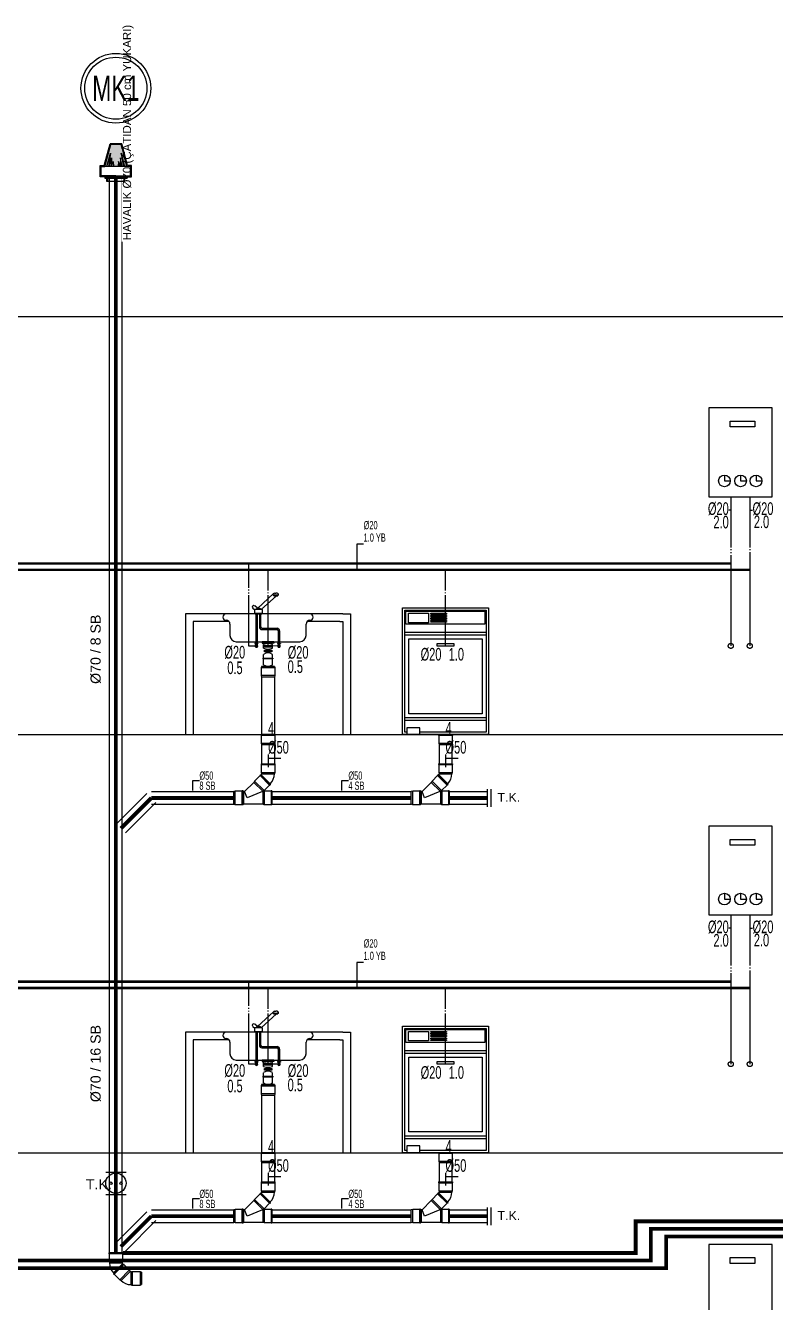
# Model space of a CAD drawing. Header units: centimetres. Extents: x -3952 to 14132, y 6348 to 11752.
# Drawn here: x 11149 to 11740, y 10212 to 11219 of the extents above; entities that cross this region are included whole.
import ezdxf
from ezdxf.enums import TextEntityAlignment as Align

# ---------------------------------------------------------------- set-up
doc = ezdxf.new("R2010")
doc.units = ezdxf.units.CM
for name, pattern in [('BASMA HATTI', [31, 25, -6]), ('PIS', [38, 30, -8]), ('SICAK', [4.6, 4, -0.15, 0.075, -0.15, 0.075, -0.15]), ('SOGUK', [4.375, 4, -0.15, 0.075, -0.15])]:
    doc.linetypes.add(name, pattern=pattern)
for name, color, linetype in [('MTY-PIS-SU-BORUSU', 6, 'PIS'), ('MTY-PISSU-CAP', 211, 'Continuous'), ('MTY-PISSU-KOLONNO', 211, 'Continuous'), ('MTY-PVC', 43, 'Continuous'), ('MTY-SEMA', 8, 'Continuous'), ('MTY-SICAKSU-BORU', 1, 'BASMA HATTI'), ('MTY-SOGUKSU-BORU', 5, 'Continuous'), ('MTY-TEFRIS', 15, 'Continuous'), ('MTY-TEMIZSU-CAP', 101, 'Continuous'), ('MTY-VANA', 1, 'Continuous'), ('MTY-YUK-BIRIMI', 7, 'Continuous')]:
    doc.layers.add(name, color=color, linetype=linetype)
doc.styles.add('ANOTATIVO', font='arial.ttf')
doc.styles.add('CAP', font='wturkce.SHX', dxfattribs={"width": 0.65})
doc.styles.add('MTY_CAP', font='wturkce.SHX', dxfattribs={"width": 0.65, "height": 20})
doc.styles.add('MTYCAPLT', font='arial.ttf', dxfattribs={"width": 0.65, "height": 1})
doc.styles.add('ROTAS', font='arial.ttf')

# ---------------------------------------------------------------- blocks, each defined once
blk = doc.blocks.new('KOMBI1 KOLON')
at = {"layer": 'MTY-SICAKSU-BORU', "linetype": 'SICAK', "ltscale": 10}
for p in [(-15, 187.7), (-15, 135)]:
    blk.add_line(p, (-15, 70), dxfattribs=at)
blk.add_circle((-15, 70), 2, dxfattribs=at)
at = {"layer": 'MTY-SOGUKSU-BORU', "linetype": 'SOGUK', "ltscale": 10}
for p in [(0, 187.7), (0, 130)]:
    blk.add_line(p, (0, 70), dxfattribs=at)
blk.add_circle((0, 70), 2, dxfattribs=at)
at = {"layer": 'MTY-TEFRIS'}
for p, q in [((-20, 204.8), (-20, 200.2)), ((-7.3, 204.8), (-7.3, 200.2)), ((4.9, 204.8), (4.9, 200.2)), ((-20, 200.2), (-15.3, 200.2)), ((-7.3, 200.2), (-2.6, 200.2)), ((4.9, 200.2), (9.5, 200.2))]:
    blk.add_line(p, q, dxfattribs=at)
for points in [[(-32.4, 187.7), (17.6, 187.7), (17.6, 257.7), (-32.4, 257.7)], [(-15.5, 247.3), (3.9, 247.3), (3.9, 242.8), (-15.5, 242.8)]]:
    blk.add_lwpolyline(points, close=True, dxfattribs=at)
for centre in [(-20, 200.2), (-7.3, 200.2), (4.9, 200.2)]:
    blk.add_circle(centre, 4.62, dxfattribs=at)
at = {"layer": 'MTY-TEMIZSU-CAP', "color": 101}
for p, q in [((-15, 177.2), (-16.6, 177.2)), ((0, 177.2), (2.2, 177.2))]:
    blk.add_line(p, q, dxfattribs=at)
at = {"layer": 'MTY-TEMIZSU-CAP', "color": 101, "style": 'CAP', "width": 0.65}
blk.add_attdef('SCCP', text='', height=10, dxfattribs=at).set_placement((-16.6, 178.3), align=Align.MIDDLE_RIGHT)
blk.add_attdef('SOCP', text='', height=10, dxfattribs=at).set_placement((2.2, 178.3), align=Align.MIDDLE_LEFT)
at = {"layer": 'MTY-YUK-BIRIMI', "color": 101, "style": 'CAP', "width": 0.65}
blk.add_attdef('SC', text='', height=10, dxfattribs=at).set_placement((-16.6, 167.7), align=Align.MIDDLE_RIGHT)
blk.add_attdef('SO', text='', height=10, dxfattribs=at).set_placement((3.2, 167.9), align=Align.MIDDLE_LEFT)
blk = doc.blocks.new('EVIYE1 KOLON')
at = {"layer": 'MTY-PVC', "color": 43}
for p, q in [((-5.5, 53.3), (-5.5, 52.7)), ((-5, 53.3), (-5.5, 53.3)), ((-5.3, 52.7), (-5.5, 52.7)), ((5.3, 52.7), (-5.3, 52.7)), ((-5.3, 52.7), (-5.3, 46.5)), ((5, 53.8), (-5, 53.8)), ((-5, 53.8), (-5, 53.3)), ((5, 53.3), (-5, 53.3)), ((5, 53.8), (5, 53.3)), ((5.5, 53.3), (5, 53.3)), ((5.5, 52.7), (5.3, 52.7)), ((5.3, 52.7), (5.3, 46.5)), ((5.5, 53.3), (5.5, 52.7)), ((5.3, 46.5), (-5.3, 46.5)), ((-5.3, 46.5), (-5, 45.3)), ((5, 45.3), (-5, 45.3)), ((-5, 45.3), (-5, 0)), ((5.3, 46.5), (5, 45.3)), ((5, 45.3), (5, 0))]:
    blk.add_line(p, q, dxfattribs=at)
at = {"layer": 'MTY-SICAKSU-BORU', "linetype": 'SICAK', "ltscale": 10}
for p, q in [((-15, 69.9), (-15, 135)), ((-9.1, 69.9), (-15, 69.9))]:
    blk.add_line(p, q, dxfattribs=at)
at = {"layer": 'MTY-SOGUKSU-BORU', "linetype": 'SOGUK', "ltscale": 10}
for p, q in [((0, 70), (0, 130)), ((9.1, 69.9), (0, 70))]:
    blk.add_line(p, q, dxfattribs=at)
at = {"layer": 'MTY-TEFRIS', "color": 4}
for p, q in [((4.3, 111.2), (-8.4, 99.6)), ((5.3, 111.7), (6.2, 111.7)), ((7.2, 111.7), (6.2, 111.7)), ((-11.9, 101.4), (-12.1, 101.2)), ((-8.4, 99.7), (-10.5, 101.5)), ((6.6, 109.6), (-5.4, 98.7)), ((4.2, 110), (4.3, 110.8)), ((4.2, 110), (6.2, 110)), ((4.6, 110), (4.6, 109.6)), ((7.8, 110), (4.6, 110)), ((4.6, 109.6), (7.8, 109.6)), ((8.2, 110), (6.2, 110)), ((7.8, 109.6), (7.8, 110)), ((8.2, 110), (8.2, 110.8)), ((33.1, 95.2), (-33.1, 95.2)), ((-12, 99.8), (-10.5, 98.5)), ((-4.4, 98.7), (-10.5, 98.7)), ((-10.5, 95.8), (-10.5, 98.7)), ((-10.5, 95.8), (-4.4, 95.8)), ((-10, 95.8), (-10, 95.4)), ((-10, 95.4), (-4.8, 95.4)), ((-9.6, 95.4), (-9.6, 72)), ((-9.3, 98.8), (-9.4, 98.7)), ((-8.6, 95.4), (-8.6, 72)), ((-8.4, 99.6), (-7.4, 99.6)), ((-6.5, 99.6), (-7.4, 99.6)), ((-6.8, 95.4), (-6.8, 84.9)), ((-5.8, 95.4), (-5.8, 84.9)), ((-4.8, 95.4), (-4.8, 95.8)), ((-4.4, 95.8), (-4.4, 98.7)), ((-33.1, 90.2), (-33, 90.2)), ((-30, 87.2), (-30, 78.2)), ((-4.8, 83.9), (7.1, 83.9)), ((-4.8, 82.9), (7.1, 82.9)), ((8.1, 81.9), (8.1, 72)), ((9.1, 81.9), (9.1, 72)), ((30, 78.2), (30, 87.2)), ((33.1, 90.2), (33, 90.2)), ((-25, 73.2), (25, 73.2)), ((-10.4, 72), (-10.4, 71.6)), ((-9.1, 72), (-10.4, 72)), ((-10.4, 71.6), (-9.1, 71.6)), ((-9.6, 71.6), (-9.6, 69.9)), ((-9.1, 72), (-7.9, 72)), ((-7.9, 71.6), (-9.1, 71.6)), ((-8.6, 71.6), (-8.6, 69.9)), ((-7.9, 72), (-7.9, 71.6)), ((4.5, 73.2), (-4.5, 73.2)), ((-4.5, 73.2), (-4.5, 72.1)), ((-4.5, 72.1), (0, 72.1)), ((-3.5, 68.2), (-3.5, 71.2)), ((-1, 72.1), (-1, 71.8)), ((4.5, 72.1), (0, 72.1)), ((1, 72.1), (1, 71.8)), ((3.5, 68.2), (3.5, 71.2)), ((4.5, 73.2), (4.5, 72.1)), ((7.4, 72), (7.4, 71.6)), ((8.6, 72), (7.4, 72)), ((7.4, 71.6), (8.6, 71.6)), ((8.1, 71.6), (8.1, 69.9)), ((8.6, 72), (9.9, 72)), ((9.9, 71.6), (8.6, 71.6)), ((9.1, 71.6), (9.1, 69.9)), ((9.9, 72), (9.9, 71.6)), ((-9.6, 69.9), (-8.6, 69.9)), ((3.5, 70.1), (-3.5, 70.1)), ((3.5, 69.1), (-3.5, 69.1)), ((-3.5, 60.4), (-3.5, 63.2)), ((-2.7, 65.3), (-2.7, 66.5)), ((-2.7, 66.5), (2.9, 66.5)), ((2.9, 65.9), (-2.7, 65.9)), ((2.9, 65.3), (-2.7, 65.3)), ((-1, 67.6), (-1, 66.5)), ((-1, 65.3), (-1, 64.5)), ((1, 67.6), (1, 66.5)), ((1, 65.3), (1, 64.5)), ((2.9, 66.5), (2.9, 65.3)), ((3.5, 60.4), (3.5, 63.2)), ((9.1, 69.9), (8.1, 69.9)), ((-3.9, 59.8), (-3.9, 60.4)), ((-3.9, 60.4), (3.8, 60.4)), ((3.8, 59.8), (-3.9, 59.8)), ((-3.5, 55.1), (-3.5, 59.8)), ((3.5, 55.1), (3.5, 59.8)), ((3.8, 60.4), (3.8, 59.8))]:
    blk.add_line(p, q, dxfattribs=at)
at = {"layer": 'MTY-TEFRIS', "color": 2}
for p, q in [((-65, 95.2), (-65, 0)), ((59.1, 95.2), (-65, 95.2)), ((59.1, 95.2), (65, 95.2)), ((65, 95.2), (65, 0)), ((-59, 89.2), (-59, 0)), ((-30.8, 89.2), (-59, 89.2)), ((56.7, 89.2), (30.8, 89.2)), ((56.7, 89.2), (59, 89.2)), ((59, 89.2), (59, 0))]:
    blk.add_line(p, q, dxfattribs=at)
at = {"layer": 'MTY-TEFRIS', "color": 4}
for centre, radius, start, end in [((5.3, 110.7), 1, 90, 174.0701), ((7.2, 110.7), 1, 5.9299, 90), ((-11.4, 100.6), 1, 139.5737, 229.5737), ((-11.2, 100.8), 1, 49.5737, 139.5737), ((-33.1, 92.7), 2.5, 90, 270), ((-8.4, 98.6), 1, 90, 174.0701), ((-6.5, 98.6), 1, 5.9299, 90), ((33.1, 92.7), 2.5, 270, 90), ((-33, 87.2), 3, 0, 90), ((-4.8, 84.9), 2, 180, 270), ((-4.8, 84.9), 1, 180, 270), ((7.1, 81.9), 2, 0, 90), ((7.1, 81.9), 1, 0, 90), ((33, 87.2), 3, 90, 180), ((-25, 78.2), 5, 180, 270), ((-9.1, 69.9), 1, 119.8858, 60.1142), ((0, 62.3), 9.53, 68.5327, 111.4673), ((8.6, 69.9), 1, 119.8858, 60.1142), ((25, 78.2), 5, 270, 0), ((-9.1, 70), 0.506, 189.0453, 350.9547), ((0, 77), 9.53, 248.5327, 291.4673), ((0, 59.2), 5.35, 49.3706, 130.6294), ((8.6, 70), 0.506, 189.0453, 350.9547), ((0, 59.2), 5.35, 229.3706, 310.6294)]:
    blk.add_arc(centre, radius, start, end, dxfattribs=at)
at = {"layer": 'MTY-PISSU-CAP', "lineweight": -3, "ltscale": 100, "style": 'CAP', "width": 0.65}
blk.add_attdef('PSCP', text='', height=10, dxfattribs=at).set_placement((0, -10), align=Align.MIDDLE_LEFT)
at = {"layer": 'MTY-TEMIZSU-CAP', "color": 101, "style": 'CAP', "width": 0.65}
blk.add_attdef('SCCP', text='', height=10, dxfattribs=at).set_placement((-18, 65), align=Align.MIDDLE_RIGHT)
blk.add_attdef('SOCP', text='', height=10, dxfattribs=at).set_placement((15.5, 64.9), align=Align.MIDDLE_LEFT)
at = {"layer": 'MTY-YUK-BIRIMI', "color": 101, "style": 'CAP', "width": 0.65}
blk.add_attdef('SC', text='', height=10, dxfattribs=at).set_placement((-20, 52.7), align=Align.MIDDLE_RIGHT)
blk.add_attdef('SO', text='', height=10, dxfattribs=at).set_placement((15.5, 53.6), align=Align.MIDDLE_LEFT)
at = {"layer": 'MTY-YUK-BIRIMI', "color": 211, "lineweight": -3, "ltscale": 100, "style": 'CAP', "width": 0.65}
blk.add_attdef('PS', text='', height=10, dxfattribs=at).set_placement((0, 5), align=Align.MIDDLE_LEFT)
blk = doc.blocks.new('PVC CATAL SAG')
at = {"layer": 'MTY-PISSU-CAP', "lineweight": -3, "ltscale": 100}
for p, q in [((0, -15.8), (0, -25.8)), ((10, -18.9), (0, -18.9))]:
    blk.add_line(p, q, dxfattribs=at)
at = {"layer": 'MTY-PVC', "color": 43}
for p, q in [((-5.5, 0), (-5.5, -0.6)), ((5.5, 0), (-5.5, 0)), ((-5.3, -0.6), (-5.5, -0.6)), ((5.3, -0.6), (-5.3, -0.6)), ((-5.3, -0.6), (-5.3, -6.9)), ((5.3, -6.9), (-5.3, -6.9)), ((-5.3, -6.9), (-5, -8)), ((5, -8), (-5, -8)), ((-5, -8), (-5, -22.9)), ((5.3, -6.9), (5, -8)), ((5, -8), (5, -22.9)), ((5.5, -0.6), (5.3, -0.6)), ((5.3, -0.6), (5.3, -6.9)), ((5.5, 0), (5.5, -0.6)), ((-5.5, -23), (-5.5, -23.6)), ((-5.5, -23), (-5, -23)), ((-5.5, -23.6), (-5.3, -23.6)), ((-5.3, -23.6), (5.3, -23.6)), ((-5.3, -23.6), (-5.3, -29.9)), ((-5.3, -29.9), (5.3, -29.9)), ((-5.3, -29.9), (-5, -31)), ((-5, -23), (5, -23)), ((5, -23), (5.5, -23)), ((5.3, -29.9), (5, -31)), ((5.3, -23.6), (5.5, -23.6)), ((5.3, -23.6), (5.3, -29.9)), ((5.5, -23), (5.5, -23.6)), ((-11.2, -37.7), (-18.5, -45)), ((-10.6, -36.7), (-11.2, -37.7)), ((-11.2, -37.7), (-4.1, -44.7)), ((-6.2, -32.3), (-10.6, -36.7)), ((-10.6, -36.7), (-3.1, -44.2)), ((-5.9, -31.7), (-6.3, -32.1)), ((-5.9, -31.7), (-6.3, -32.1)), ((-6.3, -32.1), (-6.2, -32.3)), ((-6.3, -32.1), (-6.2, -32.3)), ((-6.2, -32.3), (1.3, -39.8)), ((-5.9, -31.7), (-5.6, -32)), ((-5.9, -31.7), (-5.6, -32)), ((-5.3, -31.7), (-5.6, -32)), ((-5.6, -32), (1.5, -39.1)), ((-5.3, -31.7), (1.8, -38.8)), ((-5, -31), (5, -31)), ((1.3, -39.8), (-3.1, -44.2)), ((1.3, -39.8), (1.5, -39.9)), ((1.3, -39.8), (1.5, -39.9)), ((1.8, -38.8), (1.5, -39.1)), ((1.5, -39.1), (1.9, -39.5)), ((1.5, -39.1), (1.9, -39.5)), ((1.9, -39.5), (1.5, -39.9)), ((1.9, -39.5), (1.5, -39.9)), ((-25.9, -44.7), (-27, -45)), ((-27, -55), (-27, -45)), ((-25.9, -55.3), (-25.9, -44.7)), ((-20.3, -44.7), (-25.9, -44.7)), ((-19.7, -44.5), (-20.3, -44.5)), ((-20.3, -44.7), (-20.3, -44.5)), ((-20.3, -55.3), (-20.3, -44.7)), ((-19.7, -45), (-19.7, -44.5)), ((-19.7, -55), (-19.7, -45)), ((-19.3, -45), (-19.7, -45)), ((-18.5, -45), (-19.3, -45)), ((-19.3, -45), (-19.3, -55)), ((-19.3, -45), (-19.3, -55)), ((-19.3, -55), (-19.3, -45)), ((-19.3, -45), (-19.3, -55)), ((-16.5, -50), (-18.5, -45)), ((-4.4, -45), (-16.5, -50)), ((-4.1, -44.7), (-4.4, -45)), ((-4, -45), (-4.4, -45)), ((-3.1, -44.2), (-4.1, -44.7)), ((-2.9, -44.7), (-4, -45)), ((-4, -45), (-4, -55)), ((2.4, -44.7), (-2.9, -44.7)), ((-2.9, -44.7), (-2.9, -55.3)), ((3, -44.5), (2.4, -44.5)), ((2.4, -44.5), (2.4, -44.7)), ((2.4, -44.7), (2.4, -55.3)), ((3, -44.5), (3, -45)), ((3, -45), (3, -55)), ((-25.9, -55.3), (-27, -55)), ((-20.3, -55.3), (-25.9, -55.3)), ((-20.3, -55.5), (-20.3, -55.3)), ((-19.7, -55.5), (-20.3, -55.5)), ((-19.7, -55.5), (-19.7, -55)), ((-19.3, -55), (-19.7, -55)), ((-4, -55), (-19.3, -55)), ((-2.9, -55.3), (-4, -55)), ((2.4, -55.3), (-2.9, -55.3)), ((2.4, -55.3), (2.4, -55.5)), ((3, -55.5), (2.4, -55.5)), ((3, -55), (3, -55.5))]:
    blk.add_line(p, q, dxfattribs=at)
for radius in [1, 11]:
    blk.add_arc((-6, -31), radius, 315, 0, dxfattribs=at)
blk = doc.blocks.new('BULASIK MAKINASI1 KOLON')
at = {"layer": 'MTY-SOGUKSU-BORU', "linetype": 'SOGUK', "ltscale": 10}
blk.add_line((0, 70), (0, 130), dxfattribs=at)
at = {"layer": 'MTY-TEFRIS', "color": 4}
for p, q in [((-32, 80.7), (32, 80.7)), ((-32, 78.6), (32, 78.6)), ((-32, 13.5), (32, 13.5)), ((-32, 11.4), (32, 11.4))]:
    blk.add_line(p, q, dxfattribs=at)
for points in [[(-33.8, 100), (33.8, 100), (33.8, 0), (-33.8, 0)], [(-20.3, 5.4), (-30.5, 5.4), (-30.5, 0), (-20.3, 0)]]:
    blk.add_lwpolyline(points, close=True, dxfattribs=at)
blk.add_lwpolyline([(-30.5, 1.8), (-32, 1.8), (-32, 98.2), (32, 98.2), (32, 1.8), (-20.3, 1.8)], dxfattribs=at)
at = {"layer": 'MTY-TEFRIS', "color": 2}
for points in [[(-31.2, 97.3), (31, 97.3), (31, 87.1), (-31.2, 87.1)], [(-29.3, 95.7), (-13.4, 95.7), (-13.4, 88.3), (-29.3, 88.3)], [(-11.6, 95.7), (0.9, 95.7), (0.9, 95.3), (-11.6, 95.3)], [(-11.6, 94.4), (0.9, 94.4), (0.9, 94), (-11.6, 94)], [(-11.6, 93.1), (0.9, 93.1), (0.9, 92.7), (-11.6, 92.7)], [(-11.6, 91.8), (0.9, 91.8), (0.9, 91.4), (-11.6, 91.4)], [(-11.6, 90.5), (0.9, 90.5), (0.9, 90), (-11.6, 90)], [(-11.6, 89.2), (0.9, 89.2), (0.9, 88.7), (-11.6, 88.7)], [(-29, 75.6), (29, 75.6), (29, 16.5), (-29, 16.5)], [(-6.5, 72), (6.5, 72), (6.5, 69.9), (-6.5, 69.9)]]:
    blk.add_lwpolyline(points, close=True, dxfattribs=at)
at = {"layer": 'MTY-PISSU-CAP', "lineweight": -3, "ltscale": 100, "style": 'CAP', "width": 0.65}
blk.add_attdef('PSCP', text='', height=10, dxfattribs=at).set_placement((0, -10), align=Align.MIDDLE_LEFT)
at = {"layer": 'MTY-TEMIZSU-CAP', "color": 101, "style": 'CAP', "width": 0.65}
blk.add_attdef('SOCP', text='', height=10, dxfattribs=at).set_placement((-3.2, 63.4), align=Align.MIDDLE_RIGHT)
at = {"layer": 'MTY-YUK-BIRIMI', "color": 101, "style": 'CAP', "width": 0.65}
blk.add_attdef('SO', text='', height=10, dxfattribs=at).set_placement((2.5, 63.4), align=Align.MIDDLE_LEFT)
at = {"layer": 'MTY-YUK-BIRIMI', "color": 211, "lineweight": -3, "ltscale": 100, "style": 'CAP', "width": 0.65}
blk.add_attdef('PS', text='', height=10, dxfattribs=at).set_placement((0, 5), align=Align.MIDDLE_LEFT)
blk = doc.blocks.new('MTY-PIS SU CAP SB')
at = {"layer": 'MTY-PISSU-CAP'}
for p, q in [((0.83, 1.17), (0, 1.17)), ((0, 1.17), (0, 0))]:
    blk.add_line(p, q, dxfattribs=at)
at = {"layer": 'MTY-PISSU-CAP', "style": 'MTY_CAP', "width": 0.65}
blk.add_attdef('PSCP_001', (0.83, 1.29), '', height=1, dxfattribs=at)
at = {"layer": 'MTY-YUK-BIRIMI', "color": 211, "style": 'MTY_CAP', "width": 0.65}
blk.add_attdef('PS_001', (0.83, 0.07), '', height=1, dxfattribs=at)
blk = doc.blocks.new('MTY-TEMIZ SU CAP MB')
at = {"layer": 'MTY-TEMIZSU-CAP'}
for p, q in [((0.83, 3.1), (0, 3.1)), ((0, 3.1), (0, 0))]:
    blk.add_line(p, q, dxfattribs=at)
at = {"layer": 'MTY-TEMIZSU-CAP', "style": 'MTY_CAP', "width": 0.65}
for tag, p in [('SOCP_001', (0.83, 4.92)), ('SCCP_001', (0.83, 1.92))]:
    blk.add_attdef(tag, p, '', height=1, dxfattribs=at)
at = {"layer": 'MTY-YUK-BIRIMI', "color": 101, "style": 'MTY_CAP', "width": 0.65}
for tag, p in [('SO_001', (0.83, 3.42)), ('SC_001', (0.83, 0.42))]:
    blk.add_attdef(tag, p, '', height=1, dxfattribs=at)
blk = doc.blocks.new('MTY-KOLON HAVALIK SAPKASI')
at = {"layer": 'MTY-PVC'}
h = blk.add_hatch(color=43, dxfattribs=at)
h.paths.add_polyline_path([(0, 15.94), (-2.56, 15.94), (-5.44, 5.17), (-4.4, 5.17), (-2.66, 11.76), (-3.57, 5.17), (-2.96, 5.17), (-2.21, 9.35), (-2.13, 5.2), (-1.3, 7.69), (-1.15, 5.17), (0, 5.17)])
h.paths.add_polyline_path([(2.56, 15.94), (0, 15.94), (0, 5.17), (1.15, 5.17), (1.3, 7.69), (2.13, 5.2), (2.21, 9.35), (2.96, 5.17), (3.57, 5.17), (2.66, 11.76), (4.4, 5.17), (5.44, 5.17)])
at = {"layer": 'MTY-PVC', "color": 43}
for p, q in [((-5.76, 5.64), (-2.88, 16.41)), ((-5.44, 5.17), (-2.56, 15.94)), ((2.88, 16.41), (-2.88, 16.41)), ((2.56, 15.94), (-2.56, 15.94)), ((5.44, 5.17), (2.56, 15.94)), ((5.76, 5.64), (2.88, 16.41)), ((-4.4, 5.17), (-2.66, 11.76)), ((-2.66, 11.76), (-3.57, 5.17)), ((-2.96, 5.17), (-2.21, 9.35)), ((-2.21, 9.35), (-2.13, 5.17)), ((-2.14, 5.17), (-1.3, 7.69)), ((-1.3, 7.69), (-1.15, 5.17)), ((1.3, 7.69), (1.15, 5.17)), ((2.14, 5.17), (1.3, 7.69)), ((2.21, 9.35), (2.13, 5.17)), ((2.96, 5.17), (2.21, 9.35)), ((4.4, 5.17), (2.66, 11.76)), ((2.66, 11.76), (3.57, 5.17)), ((-7.69, 5.64), (-5.76, 5.64)), ((-7.69, 0), (-7.69, 5.64)), ((-5.44, 0), (-7.69, 0)), ((-7.22, 0.47), (-7.22, 5.17)), ((-7.22, 5.17), (-5.44, 5.17)), ((0, 0.47), (-7.22, 0.47)), ((-5.5, 0), (-5.5, -0.6)), ((-5.5, 0), (-5, 0)), ((5.44, 5.17), (-5.44, 5.17)), ((5.44, 0), (-5.44, 0)), ((-5, 0), (5, 0)), ((-4.5, -2.26), (-4.5, 0)), ((-4.03, -2.26), (-4.03, 0)), ((0, 0.47), (7.22, 0.47)), ((4.03, -2.26), (4.03, 0)), ((4.5, -2.26), (4.5, 0)), ((5, 0), (5.5, 0)), ((7.22, 5.17), (5.44, 5.17)), ((5.44, 0), (7.69, 0)), ((5.5, 0), (5.5, -0.6)), ((7.69, 5.64), (5.76, 5.64)), ((7.22, 0.47), (7.22, 5.17)), ((7.69, 0), (7.69, 5.64)), ((-5.5, -0.6), (-5.3, -0.6)), ((-5.3, -0.6), (5.3, -0.6)), ((4.5, -2.26), (-4.5, -2.26)), ((5.3, -0.6), (5.5, -0.6))]:
    blk.add_line(p, q, dxfattribs=at)
blk = doc.blocks.new('MTY-PIS SU KOLON NO')
at = {"layer": 'MTY-PISSU-KOLONNO', "linetype": 'Continuous', "ltscale": 100}
blk.add_circle((0, 0), 27.5, dxfattribs=at)
at = {"layer": 'MTY-PISSU-KOLONNO', "color": 7, "linetype": 'Continuous', "ltscale": 100}
blk.add_circle((0, 0), 24.5, dxfattribs=at)
at = {"style": 'ANOTATIVO', "width": 0.65}
blk.add_attdef('K', text='', height=20, dxfattribs=at).set_placement((0, 0), align=Align.MIDDLE_CENTER)
blk = doc.blocks.new('MTY-TEMIZLEME KAPAGI KOLON')
at = {"layer": 'MTY-VANA', "color": 1, "ltscale": 75}
for p, q in [((-10, 11), (10, 11)), ((-10, -11), (10, -11))]:
    blk.add_line(p, q, dxfattribs=at)
for centre, radius in [((0, 0), 10), ((-5, 0), 1.25), ((5, 0), 1.25)]:
    blk.add_circle(centre, radius, dxfattribs=at)
at = {"layer": 'MTY-VANA', "color": 1, "ltscale": 75, "style": 'MTYCAPLT'}
blk.add_attdef('TK', (-29.6, -6), '', height=10, dxfattribs=at)
blk = doc.blocks.new('PVC DIRSEK')
at = {"layer": 'MTY-PVC', "color": 43}
for p, q in [((-5.5, 0), (-5.5, -0.6)), ((5.5, 0), (-5.5, 0)), ((5.5, -0.6), (-5.5, -0.6)), ((-5.3, -0.6), (-5.3, -6.9)), ((5.3, -6.9), (-5.3, -6.9)), ((-5.3, -6.9), (-5, -8)), ((5, -8), (-5, -8)), ((5.3, -8.7), (-1.8, -15.8)), ((5.6, -9), (-1.6, -16.1)), ((6.3, -9.1), (-1.3, -16.7)), ((6.2, -9.2), (-1.3, -16.7)), ((5.3, -6.9), (5, -8)), ((5.3, -0.6), (5.3, -6.9)), ((5.3, -8.7), (5.6, -9)), ((5.5, 0), (5.5, -0.6)), ((5.9, -8.7), (5.5, -9)), ((5.9, -8.7), (5.6, -9)), ((5.9, -8.7), (6.3, -9.1)), ((5.9, -8.7), (6.3, -9.1)), ((6.3, -9.1), (6.2, -9.2)), ((6.2, -9.2), (10.6, -13.7)), ((-1.5, -16.1), (-1.9, -16.5)), ((-1.6, -16.1), (-1.9, -16.5)), ((-1.9, -16.5), (-1.5, -16.9)), ((-1.9, -16.5), (-1.5, -16.9)), ((-1.8, -15.8), (-1.5, -16.1)), ((-1.3, -16.7), (-1.5, -16.9)), ((-1.3, -16.7), (-1.5, -16.9)), ((-1.3, -16.7), (3.1, -21.2)), ((10.6, -13.7), (3.1, -21.2)), ((11.2, -14.7), (4.1, -21.7)), ((10.6, -13.7), (11.2, -14.7)), ((11.9, -15), (11.9, -25)), ((11.9, -15), (12.3, -15)), ((12.3, -14.5), (12.3, -15)), ((12.3, -14.5), (12.9, -14.5)), ((12.3, -15), (12.3, -25)), ((12.9, -14.5), (12.9, -14.7)), ((12.9, -14.7), (12.9, -25.3)), ((12.9, -14.7), (19.1, -14.7)), ((19.1, -14.7), (20.3, -15.1)), ((19.1, -14.7), (19.1, -25.3)), ((20.3, -15.1), (20.3, -25)), ((3.1, -21.2), (4.1, -21.7)), ((11.9, -25), (12.3, -25)), ((12.3, -25), (12.3, -25.5)), ((12.3, -25.5), (12.9, -25.5)), ((12.9, -25.3), (19.1, -25.3)), ((12.9, -25.3), (12.9, -25.5)), ((19.1, -25.3), (20.3, -25))]:
    blk.add_line(p, q, dxfattribs=at)
for centre, radius, start, end in [((6, -8), 11, 180, 225), ((6, -8), 1, 180, 225), ((11.9, -14), 1, 225, 270), ((11.9, -14), 11, 225, 270)]:
    blk.add_arc(centre, radius, start, end, dxfattribs=at)

msp = doc.modelspace()

# ---------------------------------------------------------------- linework, layer by layer
at = {"layer": 'MTY-PIS-SU-BORUSU', "const_width": 3}
for points in [[(11220, 10251), (11220, 11100)], [(11248, 10610), (11224, 10586)], [(11248, 10610), (11313, 10610)], [(11343, 10610), (11453, 10610)], [(11483, 10610), (11513, 10610)], [(11248, 10280), (11224, 10256)], [(11225.5, 10251), (11630, 10251), (11630, 10276), (11976, 10276)], [(11248, 10280), (11313, 10280)], [(11343, 10280), (11453, 10280)], [(11483, 10280), (11513, 10280)], [(10605.5, 10245), (11642, 10245), (11642, 10270), (11976, 10270)], [(9785.5, 10239), (11654, 10239), (11654, 10264), (11976, 10264)]]:
    msp.add_lwpolyline(points, dxfattribs=at)
at = {"layer": 'MTY-PVC'}
for p, q in [((11215, 10251), (11215, 11100)), ((11225, 10251), (11225, 11100)), ((11244.5, 10613.5), (11220.5, 10589.5)), ((11248, 10615), (11313, 10615)), ((11343, 10615), (11453, 10615)), ((11483, 10615), (11513, 10615)), ((11513, 10603), (11513, 10617)), ((11516, 10603), (11516, 10617)), ((11251.5, 10606.5), (11227.5, 10582.5)), ((11248, 10605), (11313, 10605)), ((11343, 10605), (11453, 10605)), ((11483, 10605), (11513, 10605)), ((11513, 10273), (11513, 10287)), ((11516, 10273), (11516, 10287)), ((11244.5, 10283.5), (11220.5, 10259.5)), ((11248, 10285), (11313, 10285)), ((11343, 10285), (11453, 10285)), ((11483, 10285), (11513, 10285)), ((11251.5, 10276.5), (11227.5, 10252.5)), ((11248, 10275), (11313, 10275)), ((11343, 10275), (11453, 10275)), ((11483, 10275), (11513, 10275))]:
    msp.add_line(p, q, dxfattribs=at)
at = {"layer": 'MTY-SEMA'}
for points in [[(9140, 10990), (12440, 10990)], [(9140, 10660), (12440, 10660)], [(9140, 10330), (12440, 10330)]]:
    msp.add_lwpolyline(points, dxfattribs=at)
at = {"layer": 'MTY-SICAKSU-BORU', "const_width": 2}
for points in [[(11705, 10795), (9885, 10795)], [(11705, 10465), (9885, 10465)]]:
    msp.add_lwpolyline(points, dxfattribs=at)
at = {"layer": 'MTY-SOGUKSU-BORU', "const_width": 2}
for points in [[(9740, 10790), (11720, 10790)], [(9740, 10460), (11720, 10460)]]:
    msp.add_lwpolyline(points, dxfattribs=at)

# ---------------------------------------------------------------- block references
at = {"layer": 'MTY-TEFRIS'}
for name, p, values in [('KOMBI1 KOLON', (11720, 10660), {'SO': '2.0', 'SOCP': 'Ø20', 'SC': '2.0', 'SCCP': 'Ø20'}), ('EVIYE1 KOLON', (11340, 10660), {'SO': '0.5', 'SOCP': 'Ø20', 'SC': '0.5', 'SCCP': 'Ø20', 'PSCP': 'Ø50', 'PS': '4'}), ('BULASIK MAKINASI1 KOLON', (11480, 10660), {'SO': '1.0', 'SOCP': 'Ø20', 'PSCP': 'Ø50', 'PS': '4'}), ('KOMBI1 KOLON', (11720, 10330), {'SO': '2.0', 'SOCP': 'Ø20', 'SC': '2.0', 'SCCP': 'Ø20'}), ('EVIYE1 KOLON', (11340, 10330), {'SO': '0.5', 'SOCP': 'Ø20', 'SC': '0.5', 'SCCP': 'Ø20', 'PSCP': 'Ø50', 'PS': '4'}), ('BULASIK MAKINASI1 KOLON', (11480, 10330), {'SO': '1.0', 'SOCP': 'Ø20', 'PSCP': 'Ø50', 'PS': '4'}), ('KOMBI1 KOLON', (11720, 10000), {'SO': '2.0', 'SOCP': 'Ø20', 'SC': '2.0', 'SCCP': 'Ø20'})]:
    msp.add_blockref(name, p, dxfattribs=at).add_auto_attribs(values)
ref = msp.add_blockref('MTY-TEMIZ SU CAP MB', (11410, 10790), dxfattribs=dict(at, xscale=6.5, yscale=6.5))
ref.add_attrib('SO_001', '1.0 YB', (11415.4, 10812.2), dxfattribs={"layer": 'MTY-YUK-BIRIMI', "color": 101, "height": 6.5, "style": 'MTY_CAP', "width": 0.65})
ref.add_attrib('SOCP_001', 'Ø20', (11415.4, 10822), dxfattribs={"layer": 'MTY-TEMIZSU-CAP', "height": 6.5, "style": 'MTY_CAP', "width": 0.65})
for name, p in [('PVC CATAL SAG', (11340, 10660)), ('PVC CATAL SAG', (11480, 10660)), ('PVC CATAL SAG', (11340, 10330)), ('PVC CATAL SAG', (11480, 10330)), ('PVC DIRSEK', (11220, 10251))]:
    msp.add_blockref(name, p, dxfattribs=at)
for name, p, xscale, yscale, values in [('MTY-PIS SU CAP SB', (11280.5, 10616), 6.5, 6.5, {'PSCP_001': 'Ø50', 'PS_001': '8 SB'}), ('MTY-PIS SU CAP SB', (11398, 10616), 6.5, 6.5, {'PSCP_001': 'Ø50', 'PS_001': '4 SB'}), ('MTY-TEMIZLEME KAPAGI KOLON', (11220, 10306), 0.8, 0.8, {'TK': 'T.K.'}), ('MTY-PIS SU CAP SB', (11280.5, 10286), 6.5, 6.5, {'PSCP_001': 'Ø50', 'PS_001': '8 SB'}), ('MTY-PIS SU CAP SB', (11398, 10286), 6.5, 6.5, {'PSCP_001': 'Ø50', 'PS_001': '4 SB'})]:
    msp.add_blockref(name, p, dxfattribs=dict(at, xscale=xscale, yscale=yscale)).add_auto_attribs(values)
ref = msp.add_blockref('MTY-TEMIZ SU CAP MB', (11410, 10460), dxfattribs=dict(at, xscale=6.5, yscale=6.5))
ref.add_attrib('SO_001', '1.0 YB', (11415.4, 10482.2), dxfattribs={"layer": 'MTY-YUK-BIRIMI', "color": 101, "height": 6.5, "style": 'MTY_CAP', "width": 0.65})
ref.add_attrib('SOCP_001', 'Ø20', (11415.4, 10492), dxfattribs={"layer": 'MTY-TEMIZSU-CAP', "height": 6.5, "style": 'MTY_CAP', "width": 0.65})

# ---------------------------------------------------------------- texts
at = {"layer": 'MTY-PISSU-CAP', "style": 'ROTAS'}
for s, p in [('Ø70 / 8 SB', (11208, 10700)), ('Ø70 / 16 SB', (11208, 10370))]:
    msp.add_text(s, height=8, rotation=90, dxfattribs=at).set_placement(p)
for p in [(11521, 10607), (11521, 10277)]:
    msp.add_text('T.K.', height=7, dxfattribs=at).set_placement(p)

# ---------------------------------------------------------------- next in the draw order: wipeouts: each hides what was drawn before it
msp.add_wipeout([(11233, 11188), (11233, 11049), (11224.5, 11049), (11224.5, 11188)])

# ---------------------------------------------------------------- next in the draw order: block references
at = {"layer": 'MTY-PISSU-KOLONNO'}
ref = msp.add_blockref('MTY-PIS SU KOLON NO', (11220, 11170), dxfattribs=at)
ref.add_attrib('K', 'MK1', dxfattribs={"height": 20, "style": 'ANOTATIVO', "width": 0.65}).set_placement((11220, 11170), align=Align.MIDDLE_CENTER)
at = {"layer": 'MTY-TEFRIS', "xscale": 1.6, "yscale": 1.6}
msp.add_blockref('MTY-KOLON HAVALIK SAPKASI', (11220, 11100), dxfattribs=at)

# ---------------------------------------------------------------- next in the draw order: texts
at = {"layer": 'MTY-PISSU-CAP', "style": 'ROTAS'}
msp.add_text('HAVALIK Ø70 (ÇATIDAN 50 cm YUKARI)', height=6.5, rotation=90, dxfattribs=at).set_placement((11232, 11050))

doc.saveas('drawing.dxf')
